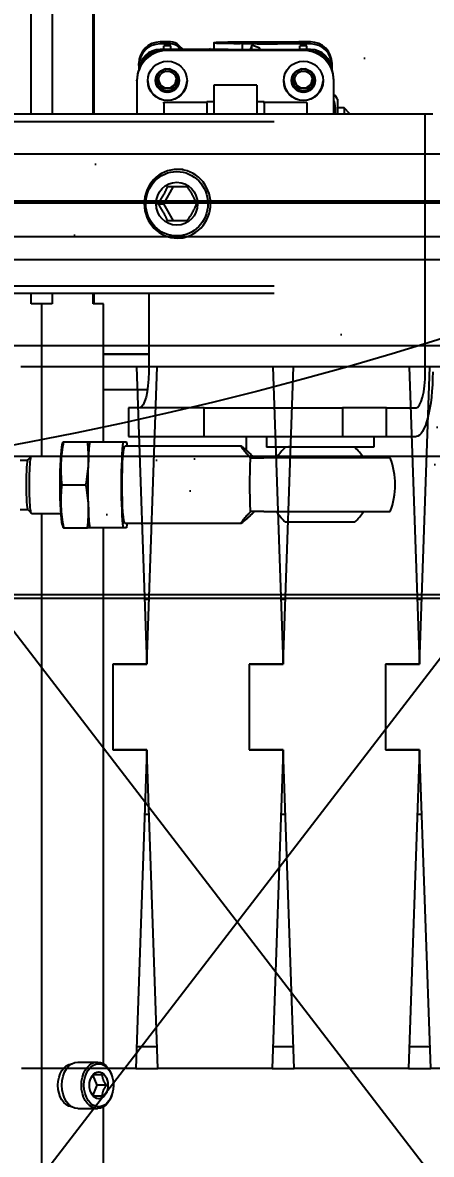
# Model space of a CAD drawing. Header units: millimetres. Extents: x -383313 to -161684, y -117025 to 99224.
# Drawn here: x -328556.4 to -328442.2, y 32730.6 to 33046.8 of the extents above; entities that cross this region are included whole.
import ezdxf

# ---------------------------------------------------------------- set-up
doc = ezdxf.new("R2010")
doc.units = ezdxf.units.MM
doc.header["$MEASUREMENT"] = 0
doc.layers.get('Defpoints').update_dxf_attribs({"color": 31})
for name, color, linetype in [('001__КОНСТРУКТИВ__размеры внутр.', 7, 'Continuous'), ('PV-5D2C5', 7, 'Continuous'), ('PV-CB35', 7, 'Continuous'), ('Робот', 30, 'Continuous')]:
    doc.layers.add(name, color=color, linetype=linetype)
doc.styles.add('PSTUDIO', font='arial.ttf')
doc.dimstyles.new('PS_TICK', dxfattribs={"dimscale": 100, "dimtxt": 2.5, "dimasz": 1, "dimexe": 2, "dimexo": 2, "dimgap": 1, "dimtad": 1, "dimdec": 0, "dimzin": 0, "dimdsep": 46, "dimtxsty": 'PSTUDIO', "dimblk": 'ARCHTICK', "dimcen": 2, "dimdle": 1.5, "dimse1": 1, "dimse2": 1, "dimadec": 0, "dimazin": 0, "dimtfac": 1, "dimtdec": 0, "dimtix": 1, "dimtmove": 1, "dimatfit": 3, "dimldrblk": 'ARCHTICK', "dimfxl": 1, "dimtolj": 1, "dimtzin": 0, "dimarcsym": 0})

# ---------------------------------------------------------------- blocks, each defined once
blk = doc.blocks.new('_ArchTick')
at = {"color": 0, "linetype": 'ByBlock', "const_width": 0.15}
blk.add_lwpolyline([(-0.5, -0.5), (0.5, 0.5)], dxfattribs=at)
blk = doc.blocks.new('*D251')
at = {"layer": '001__КОНСТРУКТИВ__размеры внутр.', "color": 0, "linetype": 'ByBlock', "lineweight": -2, "ltscale": 100, "transparency": 16777216}
for p, q in [((-329342.69, 32909.38), (-329342.69, 32129.36)), ((-328142.69, 32909.38), (-328142.69, 32129.36)), ((-327992.69, 32329.36), (-329492.69, 32329.36))]:
    blk.add_line(p, q, dxfattribs=at)
at = {"layer": 'Defpoints', "color": 0, "ltscale": 100, "transparency": 16777216}
for p in [(-329342.69, 33109.38), (-328142.69, 33109.38), (-329342.69, 32329.36)]:
    blk.add_point(p, dxfattribs=at)
at = {"layer": '001__КОНСТРУКТИВ__размеры внутр.', "color": 0, "lineweight": -2, "ltscale": 100, "transparency": 16777216, "xscale": 100, "yscale": 100, "zscale": 100, "rotation": 180}
blk.add_blockref('_ArchTick', (-329342.69, 32329.36), dxfattribs=at)
at = {"layer": '001__КОНСТРУКТИВ__размеры внутр.', "color": 0, "lineweight": -2, "ltscale": 100, "transparency": 16777216, "xscale": 100, "yscale": 100, "zscale": 100}
blk.add_blockref('_ArchTick', (-328142.69, 32329.36), dxfattribs=at)
at = {"layer": '001__КОНСТРУКТИВ__размеры внутр.', "color": 0, "ltscale": 100, "transparency": 16777216, "insert": (-328742.69, 32557), "char_height": 250, "attachment_point": 5, "style": 'PSTUDIO'}
blk.add_mtext('\\A1;1200', dxfattribs=at)
blk = doc.blocks.new('A$C26c17928')
at = {"layer": 'PV-5D2C5'}
for p, q in [((292.4, 220), (292.4, 264.71)), ((298.35, 258.71), (298.35, 220)), ((309.77, 220), (309.77, 258.71)), ((310, 220), (310, 258.71)), ((331.39, 240.21), (328.5, 240.21)), ((331.39, 239.65), (328.5, 239.65)), ((347.5, 238.09), (328.5, 238.09)), ((331.5, 239.15), (329.5, 239.15)), ((329.5, 238.09), (329.5, 239.15)), ((368.5, 238.02), (330.5, 238.02)), ((368.5, 237.84), (330.5, 237.84)), ((331.5, 238.09), (331.5, 239.15)), ((334.88, 238.09), (333.72, 239.25)), ((334.31, 238.09), (333.72, 238.68)), ((342.55, 238.29), (342.06, 238.09)), ((342.64, 238.09), (342.55, 238.29)), ((342.55, 238.09), (342.55, 238.29)), ((343.48, 239.97), (343.48, 238.09)), ((347.5, 238.02), (347.5, 238.09)), ((351.5, 239.77), (351.5, 239.65)), ((351.5, 238.02), (351.5, 239.65)), ((370.5, 239.65), (351.5, 239.65)), ((354.13, 239.31), (353.65, 238.02)), ((354.13, 238.02), (354.13, 239.31)), ((356.33, 238.49), (354.13, 239.31)), ((367.61, 240.16), (354.5, 240.16)), ((356.33, 238.02), (356.33, 238.49)), ((367.5, 238.08), (367.5, 239.15)), ((369.5, 239.15), (367.5, 239.15)), ((370.5, 240.21), (367.61, 240.21)), ((370.5, 238.09), (367.61, 238.09)), ((369.5, 238.09), (369.5, 239.15)), ((322.5, 233.65), (322.5, 234.21)), ((376.5, 233.65), (376.5, 234.21)), ((322.5, 233.65), (322.5, 232.39)), ((329.98, 232.68), (327.94, 231.51)), ((333.06, 231.51), (331.02, 232.68)), ((367.98, 232.68), (365.94, 231.51)), ((371.06, 231.51), (369.02, 232.68)), ((376.5, 232.39), (376.5, 233.65)), ((322, 229.35), (322, 229.52)), ((322, 229.35), (322, 220)), ((327.5, 230.8), (327.5, 228.15)), ((327.73, 227.72), (329, 226.99)), ((332, 226.99), (333.27, 227.72)), ((333.5, 228.15), (333.5, 230.8)), ((343.5, 228.09), (343.5, 220)), ((355.5, 228.09), (343.5, 228.09)), ((355.5, 228.09), (355.5, 220)), ((365.5, 230.8), (365.5, 228.15)), ((365.73, 227.72), (367, 226.99)), ((370, 226.99), (371.27, 227.72)), ((371.5, 228.15), (371.5, 230.8)), ((377, 229.35), (377, 229.52)), ((377, 220), (377, 229.35)), ((327.81, 227.61), (330.19, 226.23)), ((329, 226.99), (330.33, 226.22)), ((330.67, 226.22), (332, 226.99)), ((330.81, 226.23), (333.19, 227.61)), ((365.81, 227.61), (368.19, 226.23)), ((367, 226.99), (368.33, 226.22)), ((368.67, 226.22), (370, 226.99)), ((368.81, 226.23), (371.19, 227.61)), ((378, 224.26), (377.42, 225.26)), ((329.5, 223.09), (329.5, 223.35)), ((329.5, 223.35), (341.5, 223.35)), ((329.5, 223.09), (329.5, 220)), ((341.5, 223.56), (343.5, 223.56)), ((341.5, 223.35), (341.5, 223.56)), ((341.5, 223.09), (341.5, 223.35)), ((341.5, 223.09), (341.5, 220)), ((355.5, 223.56), (357.5, 223.56)), ((357.5, 223.35), (357.5, 223.56)), ((357.5, 223.09), (357.5, 223.35)), ((357.5, 223.35), (369.5, 223.35)), ((357.5, 223.09), (357.5, 220)), ((369.5, 223.09), (369.5, 223.35)), ((369.5, 223.09), (369.5, 220)), ((378, 224.26), (378, 220)), ((379.9, 221.76), (378, 221.76)), ((379.9, 221.76), (379.9, 220)), ((381.5, 220.16), (379.9, 221.76)), ((346.11, 220), (105.8, 220)), ((357.62, 220), (346.11, 220)), ((360.35, 220), (357.62, 220)), ((402.57, 220), (360.35, 220)), ((381.5, 220), (381.5, 220.16)), ((404.64, 220), (402.57, 220)), ((402.57, 148), (402.57, 220)), ((105.8, 218), (346.11, 218)), ((346.11, 218), (357.62, 218)), ((357.62, 218), (360.35, 218)), ((334.95, 204.6), (333.3, 204.6)), ((329.49, 195), (332.17, 199.8)), ((327.9, 195), (329.49, 195)), ((332.17, 190.2), (329.49, 195)), ((334.95, 185.4), (333.3, 185.4)), ((346.11, 172), (105.8, 172)), ((357.62, 172), (346.11, 172)), ((360.35, 172), (357.62, 172)), ((105.8, 170), (346.11, 170)), ((292.4, 167.04), (292.4, 170)), ((298.35, 170), (298.35, 167.04)), ((309.77, 167.04), (309.77, 170)), ((310, 167.04), (310, 170)), ((325.29, 170), (325.29, 148)), ((346.11, 170), (357.62, 170)), ((357.62, 170), (360.35, 170)), ((295.45, 167.04), (292.4, 167.04)), ((298.35, 167.04), (295.45, 167.04)), ((295.45, 124.5), (295.45, 167.04)), ((312.67, 167.04), (309.77, 167.04)), ((312.67, 128.5), (312.67, 167.04)), ((325.29, 153), (312.67, 153)), ((312.67, 153), (325.29, 153)), ((324.95, 143), (312.67, 143)), ((340.81, 138), (319.6, 138)), ((319.6, 138), (319.6, 130)), ((340.81, 130), (340.81, 138)), ((340.81, 138), (379.45, 138)), ((379.45, 138), (379.45, 130)), ((391.7, 138), (379.45, 138)), ((391.7, 130), (391.7, 138)), ((391.7, 138), (399.98, 138)), ((319.6, 130), (340.81, 130)), ((340.81, 130), (379.45, 130)), ((352.5, 130), (352.5, 126.15)), ((358.16, 130), (358.16, 127)), ((379.45, 130), (391.7, 130)), ((388.16, 130), (388.16, 127)), ((391.7, 130), (399.98, 130)), ((301.13, 127.6), (301.36, 128.5)), ((301.48, 128.5), (308.21, 128.5)), ((308.89, 128.5), (318.2, 128.5)), ((309.3, 128.5), (309.3, 128.5)), ((318.2, 128.5), (319.06, 128.5)), ((351.02, 127.3), (318.63, 127.3)), ((388.16, 127), (358.16, 127)), ((289.37, 123.4), (291.5, 123.4)), ((291.58, 123.56), (292.49, 124.48)), ((292.53, 124.5), (300.76, 124.5)), ((392.73, 124), (357.46, 124)), ((392.78, 124), (392.73, 124)), ((301, 116.5), (307.72, 116.5)), ((289.37, 109.6), (291.5, 109.6)), ((291.58, 109.44), (292.49, 108.52)), ((292.53, 108.5), (300.76, 108.5)), ((295.45, -106.29), (295.45, 108.5)), ((357.46, 109), (392.78, 109)), ((301.13, 105.4), (301.36, 104.5)), ((301.48, 104.5), (308.21, 104.5)), ((318.2, 104.5), (308.89, 104.5)), ((309.3, 104.5), (309.3, 104.5)), ((312.67, -45.29), (312.67, 104.5)), ((319.06, 104.5), (318.2, 104.5)), ((351.02, 105.7), (318.63, 105.7)), ((368.26, 106), (363.53, 106)), ((381.46, 106), (368.26, 106)), ((382.8, 106), (381.46, 106)), ((305.51, -44.79), (310.94, -44.79)), ((309.7, -48.55), (310.8, -51.29)), ((315.24, -49.43), (315.2, -49.27)), ((310.8, -51.29), (309.7, -54.03)), ((313.49, -51.29), (310.8, -51.29)), ((315.24, -53.15), (315.2, -53.31)), ((305.51, -57.79), (310.94, -57.79)), ((312.67, -85.29), (312.67, -57.29))]:
    blk.add_line(p, q, dxfattribs=at)
for radius, start, end in [(14.25, 132.5369, 148.2431), (14.25, 31.7569, 47.4631), (21, 0, 20.9248), (21, 339.0752, 0), (14.25, 211.7569, 227.4631), (14.25, 312.5369, 328.2431)]:
    blk.add_arc((373.16, 116.5), radius, start, end, dxfattribs=at)
for centre, major_axis, ratio, start_param, end_param in [((330.5, 229.52), (-8.5, 0), 0.999849, -1.570796, 0), ((330.5, 229.35), (-8.5, 0), 0.999849, -1.570796, 0), ((328.5, 234.21), (-6, 0), 0.999849, -1.570796, 0), ((328.5, 233.65), (-6, 0), 0.999849, -1.570796, 0), ((328.5, 232.09), (-6, 0), 0.999849, -1.570796, -0.055185), ((328.5, 231.52), (-6, 0), 0.999849, -1.372908, -0.197888), ((331.39, 236.91), (-3.3, 0), 0.999849, -2.356388, -1.570796), ((331.39, 236.35), (-3.3, 0), 0.999849, -2.356388, -1.570796), ((354.5, 239.97), (-11.02, 0), 0.017379, -1.570796, 1.23144), ((350.5, 239.77), (1, 0), 0.017379, 0, 1.23144), ((367.61, 234.79), (-3.3, 0), 0.999849, -1.570796, -1.369471), ((367.61, 236.91), (-3.3, 0), 0.999849, -1.570796, -1.393274), ((368.5, 229.52), (8.5, 0), 0.999849, 0, 1.570796), ((368.5, 229.35), (8.5, 0), 0.999849, 0, 1.570796), ((370.5, 234.21), (6, 0), 0.999849, 0, 1.570796), ((370.5, 233.65), (6, 0), 0.999849, 0, 1.570796), ((370.5, 232.09), (6, 0), 0.999849, 0.055185, 1.570796), ((370.5, 231.52), (6, 0), 0.999849, 0.197888, 1.372908), ((330.5, 229.59), (-3, 0), 0.999849, -0.846506, 0), ((330.5, 229.59), (-3, 0), 0.999849, -1.893704, -1.247889), ((330.5, 229.59), (3, 0), 0.999849, 0, 0.846506), ((368.5, 229.59), (-3, 0), 0.999849, -0.846506, 0), ((368.5, 229.59), (-3, 0), 0.999849, -1.893704, -1.247889), ((368.5, 229.59), (3, 0), 0.999849, 0, 0.846506), ((330.5, 229.42), (-5.5, 0), 0.999849, 0.007111, 3.134482), ((330.5, 229.52), (-3.3, 0), 0.999849, 0.014485, 3.127107), ((330.5, 229.59), (-3, 0), 0.999849, 0, 1.047198), ((330.5, 229.8), (-2.46, 0), 0.999849, 0.040518, 3.101075), ((330.5, 229.59), (3, 0), 0.999849, -1.047198, 0), ((368.5, 229.42), (-5.5, 0), 0.999849, 0.007111, 3.134482), ((368.5, 229.52), (-3.3, 0), 0.999849, 0.014485, 3.127107), ((368.5, 229.59), (-3, 0), 0.999849, 0, 1.047198), ((368.5, 229.8), (-2.46, 0), 0.999849, 0.040518, 3.101075), ((368.5, 229.59), (3, 0), 0.999849, -1.047198, 0), ((330.5, 229.59), (3, 0), 0.999849, -2.094395, -1.047198), ((368.5, 229.59), (3, 0), 0.999849, -2.094395, -1.047198), ((333.14, 195), (0, 9), 0.965926, -4.712389, 1.570796), ((333.14, 195), (0, -6), 0.965926, -1.570796, 4.712389), ((399.98, 148), (0, -10), 0.258819, 0, 1.570796), ((311.31, -51.29), (0, 6), 0.688988, -4.712389, 1.570796), ((311.31, -51.29), (0, 3.75), 0.688988, -1.570796, 4.712389)]:
    blk.add_ellipse(centre, major_axis=major_axis, ratio=ratio, start_param=start_param, end_param=end_param, dxfattribs=at)
at = {"layer": 'PV-5D2C5', "extrusion": (0, 0, -1)}
for centre, major_axis, ratio, start_param, end_param in [((340.6, 238), (3, 0), 0.017379, -2.742613, -0.39898), ((333.3, 195), (0, -9.6), 0.965926, -4.712389, 1.570796), ((322.7, 148), (0, -10), 0.258819, -1.570796, 0), ((399.98, 148), (0, -18), 0.258819, -1.570796, 0), ((301.34, 116.5), (0, -11.5), 0.069756, 0.264027, 2.877565), ((309.32, 116.5), (0, 13.5), 0.069756, -2.66571, -0.475882), ((318.63, 116.5), (0, 13.5), 0.069756, -2.66571, -0.475882), ((318.63, 116.5), (0, 10.8), 0.069756, -1.570796, 0), ((318.63, 116.5), (0, -13.5), 0.069756, -2.66571, -2.498092), ((291.61, 116.5), (0, -7.08), 0.069756, 0.069984, 3.071609), ((292.53, 116.5), (0, -8), 0.069756, 0, 3.141593), ((354.31, 116.5), (0, 10.8), 0.069756, -1.570796, -0.803149), ((318.63, 116.5), (0, -10.8), 0.069756, 0, 1.570796), ((354.31, 116.5), (0, 10.8), 0.069756, -2.338444, -1.570796), ((318.63, 116.5), (0, -13.5), 0.069756, -0.643501, -0.475882), ((304.06, -51.29), (0, -6), 0.688988, 0.072299, 3.069293), ((305.51, -51.29), (0, 6.5), 0.688988, -1.570796, 0), ((310.94, -51.29), (0, 6.5), 0.688988, -1.570796, 1.25525), ((305.51, -51.29), (0, -6.5), 0.688988, 0, 1.570796), ((310.94, -51.29), (0, -6.5), 0.688988, -1.25525, 1.570796)]:
    blk.add_ellipse(centre, major_axis=major_axis, ratio=ratio, start_param=start_param, end_param=end_param, dxfattribs=at)
for centre, major_axis in [((354.5, 239.97), (6.58, 0)), ((358.4, 239.73), (3, 0))]:
    blk.add_ellipse(centre, major_axis=major_axis, ratio=0.017379, dxfattribs=at)
at = {"layer": 'PV-5D2C5'}
for centre, major_axis in [((330.5, 229.35), (5.5, 0)), ((368.5, 229.35), (5.5, 0)), ((330.5, 229.42), (3.3, 0)), ((330.5, 229.6), (2.46, 0)), ((368.5, 229.42), (3.3, 0)), ((368.5, 229.6), (2.46, 0))]:
    blk.add_ellipse(centre, major_axis=major_axis, ratio=0.999849, dxfattribs=at)
for points, weights, degree in [([(377.42, 225.26), (377.42, 225.26), (377, 225.26)], [1.39595654066, 1.39595654065, 1.34416713859], 2), ([(377, 223.8), (377.49, 221.83), (377.41, 220)], [1.34416713859, 1.40428779798, 1.39461630798], 2), ([(327.9, 195), (329.6, 197.4), (330.58, 199.8)], [1.04422863406, 1.20577136594, 1.04422863406], 2), ([(330.58, 199.8), (333.62, 199.8), (335.94, 199.8)], [1.04422863406, 1.20577136594, 1.04422863406], 2), ([(335.94, 199.8), (337.63, 197.4), (338.61, 195)], [1.04422863406, 1.20577136594, 1.04422863406], 2), ([(330.58, 190.2), (329.6, 192.6), (327.9, 195)], [1.04422863406, 1.20577136594, 1.04422863406], 2), ([(338.61, 195), (337.63, 192.6), (335.94, 190.2)], [1.04422863406, 1.20577136594, 1.04422863406], 2), ([(335.94, 190.2), (333.62, 190.2), (330.58, 190.2)], [1.04422863406, 1.20577136594, 1.04422863406], 2), ([(354.85, 124), (349.87, 128.68), (349.41, 128.68), (353.77, 124)], [1, 0.796296296296, 0.796296296296, 1], 3), ([(353.77, 109), (349.41, 104.32), (349.87, 104.32), (354.85, 109)], [1, 0.796296296296, 0.796296296296, 1], 3), ([(308.83, -50.24), (309.06, -49.33), (309.91, -48.29)], [1.11661653883, 1.15102198321, 1.04422863406], 2), ([(309.91, -48.29), (310.47, -48.29), (312.29, -48.29)], [1.04422863406, 1.20577136594, 1.04422863406], 2), ([(312.29, -48.29), (312.26, -49.79), (313.49, -51.29)], [1.04422863406, 1.20577136594, 1.04422863406], 2), ([(309.91, -54.29), (309.06, -53.25), (308.83, -52.34)], [1.04422863406, 1.15102198321, 1.11661653883], 2), ([(313.49, -51.29), (312.26, -52.79), (312.29, -54.29)], [1.04422863406, 1.20577136594, 1.04422863406], 2), ([(312.29, -54.29), (310.47, -54.29), (309.91, -54.29)], [1.04422863406, 1.20577136594, 1.04422863406], 2)]:
    blk.add_rational_spline(points, weights, degree=degree, dxfattribs=at)
for points, knots in [([(301.48, 128.5), (301.29, 127.5), (301.12, 126.5), (300.87, 124.5), (300.7, 122.5), (300.71, 120.5), (300.8, 118.5), (300.89, 117.5), (301, 116.5)], [0.00000023, 0.00000023, 0.00000023, 0.00000023, 0.00346433, 0.00346433, 0.00692843, 0.01039254, 0.01039254, 0.01385664, 0.01385664, 0.01385664, 0.01385664]), ([(301.36, 128.5), (301.36, 128.5), (301.36, 128.5), (301.37, 128.5), (301.41, 128.5), (301.48, 128.5)], [0.021868197, 0.021868197, 0.021868197, 0.021868197, 0.022099486, 0.022099486, 0.025586343, 0.025586343, 0.025586343, 0.025586343]), ([(307.72, 116.5), (307.92, 117.5), (308.08, 118.5), (308.33, 120.5), (308.51, 122.5), (308.5, 124.5), (308.4, 126.5), (308.32, 127.5), (308.21, 128.5)], [0.00000023, 0.00000023, 0.00000023, 0.00000023, 0.00346433, 0.00346433, 0.00692843, 0.01039254, 0.01039254, 0.01385664, 0.01385664, 0.01385664, 0.01385664]), ([(308.21, 128.5), (308.44, 128.5), (308.64, 128.5), (308.84, 128.5), (308.86, 128.5), (308.89, 128.5)], [0.021544878, 0.021544878, 0.021544878, 0.021544878, 0.025031736, 0.025031736, 0.025586343, 0.025586343, 0.025586343, 0.025586343]), ([(353.77, 124), (354.34, 124), (354.94, 124), (356.18, 124), (356.81, 124), (357.46, 124)], [0.049785818, 0.049785818, 0.049785818, 0.049785818, 0.053002819, 0.053002819, 0.056219821, 0.056219821, 0.056219821, 0.056219821]), ([(301, 116.5), (300.89, 115.5), (300.8, 114.5), (300.71, 112.5), (300.7, 110.5), (300.87, 108.5), (301.12, 106.5), (301.29, 105.5), (301.48, 104.5)], [0.00000023, 0.00000023, 0.00000023, 0.00000023, 0.00346433, 0.00346433, 0.00692843, 0.01039254, 0.01039254, 0.01385664, 0.01385664, 0.01385664, 0.01385664]), ([(308.21, 104.5), (308.32, 105.5), (308.4, 106.5), (308.5, 108.5), (308.51, 110.5), (308.33, 112.5), (308.08, 114.5), (307.92, 115.5), (307.72, 116.5)], [0.00000023, 0.00000023, 0.00000023, 0.00000023, 0.00346433, 0.00346433, 0.00692843, 0.01039254, 0.01039254, 0.01385664, 0.01385664, 0.01385664, 0.01385664]), ([(357.46, 109), (356.81, 109), (356.17, 109), (354.93, 109), (354.33, 109), (353.77, 109)], [0.026270027, 0.026270027, 0.026270027, 0.026270027, 0.029506027, 0.029506027, 0.032742027, 0.032742027, 0.032742027, 0.032742027]), ([(301.48, 104.5), (301.41, 104.5), (301.37, 104.5), (301.36, 104.5), (301.36, 104.5), (301.36, 104.5)], [0.021868197, 0.021868197, 0.021868197, 0.021868197, 0.025355054, 0.025355054, 0.025586343, 0.025586343, 0.025586343, 0.025586343]), ([(308.89, 104.5), (308.86, 104.5), (308.84, 104.5), (308.64, 104.5), (308.44, 104.5), (308.21, 104.5)], [0.021544878, 0.021544878, 0.021544878, 0.021544878, 0.022099486, 0.022099486, 0.025586343, 0.025586343, 0.025586343, 0.025586343])]:
    blk.add_open_spline(points, degree=3, knots=knots, dxfattribs=at)
blk = doc.blocks.new('Робот ABB IRB660_3.15 (сверху)')
at = {"layer": 'Робот'}
for radius in [3150, 1054]:
    blk.add_circle((0, 0), radius, dxfattribs=at)
blk = doc.blocks.new('A$C0e877309')
h = blk.add_hatch()
h.set_pattern_fill('AR-SAND', color=256, scale=2)
h.set_pattern_definition([(37.5, (-2480.5, -1360.185), (-3.2, 97.8826), [0, -77.216, 0, -86.36, 0, -82.55]), (7.5, (-2480.5, -1360.19), (89.9047, 143.365), [0, -41.656, 0, -69.596, 0, -26.67]), (327.5, (-2542.98, -1360.185), (158.1985, 0.2874), [0, -25.4, 0, -91.44, 0, -119.38]), (317.5, (-2542.98, -1360.19), (152.7113, 44.586), [0, -12.7, 0, -59.944, 0, -68.58])])
h.paths.add_polyline_path([(-975.05, 987.36), (-975.05, -1012.64), (1024.95, -1012.64), (1024.95, 987.36)])
at = {"ltscale": 100}
blk.add_lwpolyline([(-975.05, -1012.64), (1024.95, -1012.64), (1024.95, 987.36), (-975.05, 987.36)], close=True, dxfattribs=at)
blk = doc.blocks.new('*D237')
at = {"layer": '001__КОНСТРУКТИВ__размеры внутр.', "color": 0, "lineweight": -2, "ltscale": 100, "transparency": 16777216}
for p, q in [((-327855.35, 34937.09), (-327855.35, 32837.09)), ((-328671.76, 34887.09), (-327655.35, 34887.09)), ((-328671.76, 32887.09), (-327655.35, 32887.09))]:
    blk.add_line(p, q, dxfattribs=at)
at = {"layer": 'Defpoints', "color": 0, "ltscale": 100, "transparency": 16777216}
for p in [(-328671.76, 34887.09), (-328671.76, 32887.09), (-327855.35, 32887.09)]:
    blk.add_point(p, dxfattribs=at)
at = {"layer": '001__КОНСТРУКТИВ__размеры внутр.', "color": 0, "lineweight": -2, "ltscale": 100, "transparency": 16777216, "xscale": 100, "yscale": 100, "zscale": 100}
for p, rotation in [((-327855.35, 34887.09), 90), ((-327855.35, 32887.09), 270)]:
    blk.add_blockref('_ArchTick', p, dxfattribs=dict(at, rotation=rotation))
at = {"layer": '001__КОНСТРУКТИВ__размеры внутр.', "color": 0, "ltscale": 100, "transparency": 16777216, "insert": (-327926.41, 33887.09), "char_height": 100, "attachment_point": 5, "rotation": 90, "style": 'PSTUDIO'}
blk.add_mtext('\\A1;2000', dxfattribs=at)
blk = doc.blocks.new('*U206')
at = {"layer": 'PV-CB35'}
for p, q in [((2231.04, 1677.47), (2724.04, 1677.47)), ((878.52, 1664.34), (2952.54, 1664.34)), ((878.52, 1663.83), (2952.54, 1663.83)), ((878.52, 1654.37), (2952.54, 1654.37)), ((2302.54, 1647.97), (2952.54, 1647.97)), ((2302.54, 1623.97), (2952.54, 1623.97)), ((2633.53, 1617.97), (2601.23, 1617.97)), ((2639.33, 1617.97), (2633.53, 1617.97)), ((2633.53, 1617.97), (2636.43, 1534.97)), ((2636.43, 1534.97), (2639.33, 1617.97)), ((2671.63, 1617.97), (2639.33, 1617.97)), ((2677.43, 1617.97), (2671.63, 1617.97)), ((2671.63, 1617.97), (2674.53, 1534.97)), ((2674.53, 1534.97), (2677.43, 1617.97)), ((2709.73, 1617.97), (2677.43, 1617.97)), ((2715.53, 1617.97), (2709.73, 1617.97)), ((2709.73, 1617.97), (2712.63, 1534.97)), ((2712.63, 1534.97), (2715.53, 1617.97)), ((2747.83, 1617.97), (2715.53, 1617.97)), ((2637.06, 1552.97), (2635.8, 1552.97)), ((2675.16, 1552.97), (2673.9, 1552.97)), ((2713.26, 1552.97), (2712, 1552.97)), ((2626.93, 1534.97), (2626.93, 1510.97)), ((2636.43, 1534.97), (2626.93, 1534.97)), ((2627.43, 1534.97), (2636.43, 1534.97)), ((2665.03, 1534.97), (2665.03, 1510.97)), ((2674.53, 1534.97), (2665.03, 1534.97)), ((2665.53, 1534.97), (2674.53, 1534.97)), ((2703.13, 1534.97), (2703.13, 1510.97)), ((2712.63, 1534.97), (2703.13, 1534.97)), ((2703.63, 1534.97), (2712.63, 1534.97)), ((2626.93, 1510.97), (2636.43, 1510.97)), ((2636.43, 1510.97), (2627.43, 1510.97)), ((2636.43, 1510.97), (2633.32, 1421.97)), ((2639.54, 1421.97), (2636.43, 1510.97)), ((2665.03, 1510.97), (2674.53, 1510.97)), ((2674.53, 1510.97), (2665.53, 1510.97)), ((2674.53, 1510.97), (2671.42, 1421.97)), ((2677.64, 1421.97), (2674.53, 1510.97)), ((2703.13, 1510.97), (2712.63, 1510.97)), ((2712.63, 1510.97), (2703.63, 1510.97)), ((2712.63, 1510.97), (2709.52, 1421.97)), ((2715.74, 1421.97), (2712.63, 1510.97)), ((2637.06, 1492.97), (2635.8, 1492.97)), ((2675.16, 1492.97), (2673.9, 1492.97)), ((2713.26, 1492.97), (2712, 1492.97)), ((2639.33, 1427.97), (2633.53, 1427.97)), ((2677.43, 1427.97), (2671.63, 1427.97)), ((2715.53, 1427.97), (2709.73, 1427.97)), ((2633.32, 1421.97), (2601.44, 1421.97)), ((2633.32, 1421.97), (2639.54, 1421.97)), ((2671.42, 1421.97), (2639.54, 1421.97)), ((2671.42, 1421.97), (2677.64, 1421.97)), ((2709.52, 1421.97), (2677.64, 1421.97)), ((2709.52, 1421.97), (2715.74, 1421.97)), ((2747.62, 1421.97), (2715.74, 1421.97))]:
    blk.add_line(p, q, dxfattribs=at)

msp = doc.modelspace()

# ---------------------------------------------------------------- linework, layer by layer
at = {"color": 2, "ltscale": 100}
for p, q in [((-328596.41002, 32665.62721), (-328396.41002, 32925.62721)), ((-328596.41002, 32925.62721), (-328396.41002, 32665.62721))]:
    msp.add_line(p, q, dxfattribs=at)
msp.add_lwpolyline([(-328596.41002, 32665.62721), (-328396.41002, 32665.62721), (-328396.41002, 32925.62721), (-328596.41002, 32925.62721)], close=True, dxfattribs=at)

# ---------------------------------------------------------------- block references
at = {"ltscale": 100}
for name, p in [('A$C0e877309', (-328691.07698, 33898.72651)), ('A$C26c17928', (-328846.41002, 32801.24375))]:
    msp.add_blockref(name, p, dxfattribs=at)
at = {"layer": 'PV-CB35'}
msp.add_blockref('*U206', (-331158.08369, 31332.67957), dxfattribs=at)
at = {"layer": 'Робот', "rotation": 180}
msp.add_blockref('Робот ABB IRB660_3.15 (сверху)', (-328754.07698, 33964.72651), dxfattribs=at)

# ---------------------------------------------------------------- dimensions: what is measured, and where the dimension line sits
at = {"layer": '001__КОНСТРУКТИВ__размеры внутр.', "ltscale": 100}
dim = msp.add_linear_dim(base=(-327855.35373, 32887.08806), p1=(-328671.76062, 34887.08806), p2=(-328671.76062, 32887.08806), angle=90, dimstyle='PS_TICK', override={"dimtxt": 1, "dimexo": 0, "dimgap": 0.2, "dimdle": 0.5, "dimse1": 0, "dimse2": 0}, dxfattribs=at)
dim.commit()
dim.dimension.update_dxf_attribs({"geometry": '*D237', "text_midpoint": (-327926.41103, 33887.08806)})
dim = msp.add_linear_dim(base=(-329342.68576, 32329.3552), p1=(-328142.68576, 33109.37721), p2=(-329342.68576, 33109.37721), dimstyle='PS_TICK', override={"dimse1": 0, "dimse2": 0, "dimarcsym": 1}, dxfattribs=at)
dim.commit()
dim.dimension.update_dxf_attribs({"geometry": '*D251', "text_midpoint": (-328742.68576, 32556.99845)})

doc.saveas('drawing.dxf')
